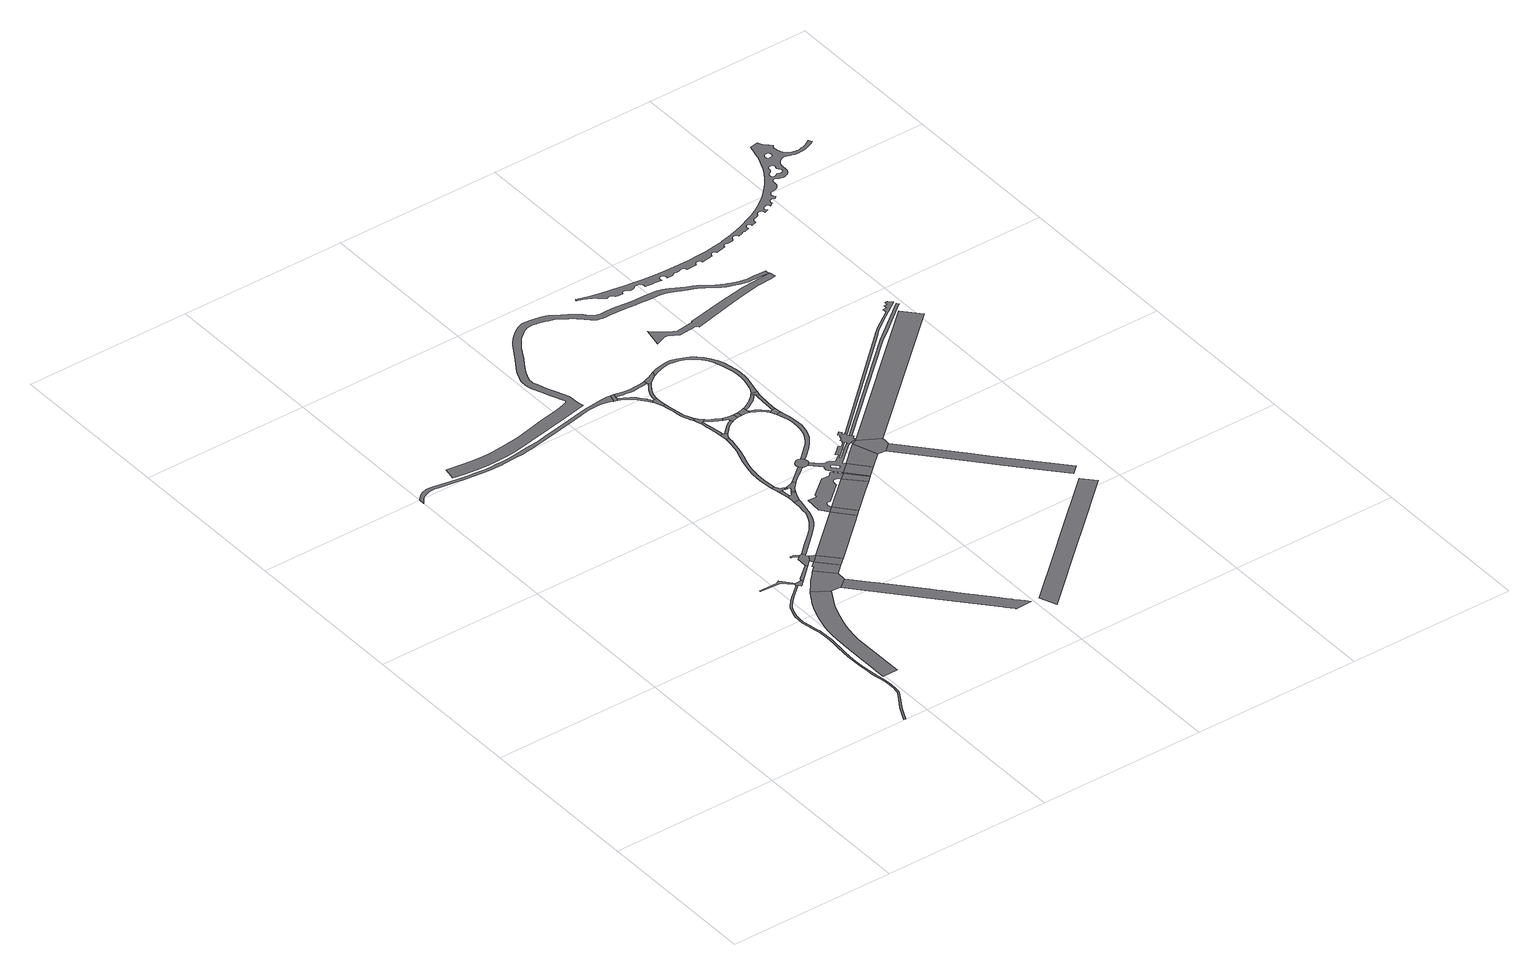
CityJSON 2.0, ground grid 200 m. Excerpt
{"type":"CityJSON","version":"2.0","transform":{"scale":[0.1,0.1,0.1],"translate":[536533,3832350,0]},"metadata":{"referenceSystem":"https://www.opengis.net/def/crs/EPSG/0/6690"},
"CityObjects":{
"road1":{"type":"Road","attributes":{"RoadStructureAttribute.sectionType":"1"},"geometry":[{"type":"MultiSurface","lod":"1","boundaries":[[[0,1,2,3,4,5,6,7,8,9,10,11,12,13,14,15,16,17,18,19,20,21,22,23,24,25,26,27,28,29,30,31,32,33,34,35,36,37,38,39,40,41,42,43,44,45,46,47,48,49,50,51,52,53,54,55,56,57,58,59,60,61,62,63,64,65,66,67,68,69,70,71,72,73,74,75,76,77,78,79]]]}]},
"road2":{"type":"Road","attributes":{"RoadStructureAttribute.sectionType":"1"},"geometry":[{"type":"MultiSurface","lod":"1","boundaries":[[[80,81,82,83,84,85,86,87,88,89,90,91,92,93,94,95,96,97,98,99,100,101,102,103,104,105]]]}]},
"road3":{"type":"Road","attributes":{"RoadStructureAttribute.sectionType":"1"},"geometry":[{"type":"MultiSurface","lod":"1","boundaries":[[[106,107,108,109,110,111,112,113,114]]]}]},
"road4":{"type":"Road","geometry":[{"type":"MultiSurface","lod":"1","boundaries":[[[115,114,113,116,117,0,79,118,119,120]]]}]},
"road5":{"type":"Road","attributes":{"RoadStructureAttribute.sectionType":"1"},"geometry":[{"type":"MultiSurface","lod":"1","boundaries":[[[121,122,123,124,125,126,127,128,129,130,131,132,133,134,135,136,137,138,139,140,141,142,143,144,145,146,147,148,149,150,151,152,153,154,155,156,157,158,159,160,161,162,163,164,165,166,167,168,169,170,171,172,173,174,175,176,177,178,179,180,181]]]}]},
"road6":{"type":"Road","geometry":[{"type":"MultiSurface","lod":"1","boundaries":[[[182,183,184,185,186,80,105,187,188,189,190,191]]]}]},
"road7":{"type":"Road","attributes":{"RoadStructureAttribute.sectionType":"1"},"geometry":[{"type":"MultiSurface","lod":"1","boundaries":[[[192,193,115,120,194]]]}]},
"road8":{"type":"Road","geometry":[{"type":"MultiSurface","lod":"1","boundaries":[[[195,196,197,198,199,200,201]]]}]},
"road9":{"type":"Road","geometry":[{"type":"MultiSurface","lod":"1","boundaries":[[[202,203,204,201,200,205,192,194,206,207,208,209,210]]]}]},
"road10":{"type":"Road","attributes":{"RoadStructureAttribute.sectionType":"1"},"geometry":[{"type":"MultiSurface","lod":"1","boundaries":[[[211,212,213,214,182,191,215,216]]]}]},
"road11":{"type":"Road","attributes":{"RoadStructureAttribute.sectionType":"1"},"geometry":[{"type":"MultiSurface","lod":"1","boundaries":[[[217,218,207,206,219,211,220]]]}]},
"road12":{"type":"Road","geometry":[{"type":"MultiSurface","lod":"1","boundaries":[[[220,211,216,221]]]}]},
"road13":{"type":"Road","attributes":{"RoadStructureAttribute.sectionType":"1"},"geometry":[{"type":"MultiSurface","lod":"1","boundaries":[[[222,223,224,225,226,227,228,229,230,231,232,233,234,189,188,235,236,237,238,239,240]]]}]},
"road14":{"type":"Road","attributes":{"RoadStructureAttribute.sectionType":"1"},"geometry":[{"type":"MultiSurface","lod":"1","boundaries":[[[241,242,243,244,245,246,247,248,249,250,251,252,202,210,253,254,255,256,257,258,259,260,261,262,263,264]]]}]},
"road15":{"type":"Road","attributes":{"RoadStructureAttribute.sectionType":"1"},"geometry":[{"type":"MultiSurface","lod":"1","boundaries":[[[265,266,220,221,267,268]]]}]},
"road16":{"type":"Road","attributes":{"RoadStructureAttribute.sectionType":"1"},"geometry":[{"type":"MultiSurface","lod":"1","boundaries":[[[269,270,271,272,273,274,275,276]]]}]},
"road17":{"type":"Road","geometry":[{"type":"MultiSurface","lod":"1","boundaries":[[[277,278,279,280,281,282,276,275,283,241,264,284,285]]]}]},
"road18":{"type":"Road","geometry":[{"type":"MultiSurface","lod":"1","boundaries":[[[286,287,288,289,290,291,292,273,272,293,294,295,296]]]}]},
"road19":{"type":"Road","attributes":{"RoadStructureAttribute.sectionType":"1"},"geometry":[{"type":"MultiSurface","lod":"1","boundaries":[[[297,296,295,298,299,300,301]]]}]},
"road20":{"type":"Road","attributes":{"RoadStructureAttribute.sectionType":"1"},"geometry":[{"type":"MultiSurface","lod":"1","boundaries":[[[302,277,285,303]]]}]},
"road21":{"type":"Road","geometry":[{"type":"MultiSurface","lod":"1","boundaries":[[[304,265,268,305]]]}]},
"road22":{"type":"Road","geometry":[{"type":"MultiSurface","lod":"1","boundaries":[[[306,307,308,301,300,309,310,311,312,313,314,302,303,315,316,317,318]]]}]},
"road23":{"type":"Road","attributes":{"RoadStructureAttribute.sectionType":"1"},"geometry":[{"type":"MultiSurface","lod":"1","boundaries":[[[319,320,321,322,323,324,325,326,327,328,329,330,331,332,290,289,333,334,335,336,337,338,339,340,341,342,343,344,345,346,347]]]}]},
"road24":{"type":"Road","geometry":[{"type":"MultiSurface","lod":"1","boundaries":[[[181,180,348,349,350,351,352,353]]]}]},
"road25":{"type":"Road","geometry":[{"type":"MultiSurface","lod":"1","boundaries":[[[354,355,356,357,358,359,360,361,362,265,304,363,364,365,366,367,368,369,370,371,372,373,374,375,376,377,378]]]}]},
"road26":{"type":"Road","attributes":{"RoadStructureAttribute.sectionType":"1"},"geometry":[{"type":"MultiSurface","lod":"1","boundaries":[[[379,380,381,306,318,382,383,384,385]]]}]},
"road27":{"type":"Road","attributes":{"RoadStructureAttribute.sectionType":"1"},"geometry":[{"type":"MultiSurface","lod":"1","boundaries":[[[386,387,388,389,390,391,349,348,392,393,394,395,396,397,398]]]}]},
"road28":{"type":"Road","attributes":{"RoadStructureAttribute.sectionType":"1"},"geometry":[{"type":"MultiSurface","lod":"1","boundaries":[[[377,304,305,399,400,401]]]}]},
"road29":{"type":"Road","geometry":[{"type":"MultiSurface","lod":"1","boundaries":[[[402,403,404,319,347,405,406,407,408]]]}]},
"road30":{"type":"Road","attributes":{"RoadStructureAttribute.sectionType":"1"},"geometry":[{"type":"MultiSurface","lod":"1","boundaries":[[[409,410,411,412,413,414,415,403,402]]]}]},
"road31":{"type":"Road","attributes":{"RoadStructureAttribute.sectionType":"1"},"geometry":[{"type":"MultiSurface","lod":"1","boundaries":[[[416,417,418,419,420,421,422,423,424,425,426,427,428,429]]]}]},
"road32":{"type":"Road","geometry":[{"type":"MultiSurface","lod":"1","boundaries":[[[430,431,432,398,397,433,434,421,420,435,436,437]]]}]},
"road33":{"type":"Road","geometry":[{"type":"MultiSurface","lod":"1","boundaries":[[[438,439,429,428,440,412,411,441,442,443,444]]]}]},
"road34":{"type":"Road","attributes":{"RoadStructureAttribute.sectionType":"1"},"geometry":[{"type":"MultiSurface","lod":"1","boundaries":[[[445,446,447,448,449,450,353,352,451,452,453,454,455,456,457,458,459,460,461,462]]]}]},
"road35":{"type":"Road","geometry":[{"type":"MultiSurface","lod":"1","boundaries":[[[463,464,465,466,467,468,469,379,385,470,471,472,473,474,475,476,477,478,479]]]}]},
"road36":{"type":"Road","attributes":{"RoadStructureAttribute.sectionType":"1"},"geometry":[{"type":"MultiSurface","lod":"1","boundaries":[[[480,481,482,483,484,485,408,407,486,487,488,489,490,491]]]}]},
"road37":{"type":"Road","attributes":{"RoadStructureAttribute.sectionType":"1"},"geometry":[{"type":"MultiSurface","lod":"1","boundaries":[[[492,493,494,444,443,495,496,497,498,499,500,501]]]}]},
"road38":{"type":"Road","attributes":{"RoadStructureAttribute.sectionType":"1"},"geometry":[{"type":"MultiSurface","lod":"1","boundaries":[[[502,503,504,505,506,507,508,430,437,509,510,511,512,513,514,515]]]}]},
"road39":{"type":"Road","geometry":[{"type":"MultiSurface","lod":"1","boundaries":[[[378,377,401,516]]]}]},
"road40":{"type":"Road","attributes":{"RoadStructureAttribute.sectionType":"1"},"geometry":[{"type":"MultiSurface","lod":"1","boundaries":[[[517,518,519,520,521,522,523,524,525,526,527,528,529,530,531,532,533,534,535,536,537,538,539,540,541,542,543,544,545,546,547,548,549,550,551,552,553,554,555,556,557,558,559,560,561,562,563,564,565,566,567,568,569,570,571,572,573,574,575,576,577,578,579,580,581,582,583,584,585,586,587,588,589,590,591,592,593,594,595,596,597,598,599,600,601,602,603,604,605,606,607,608,609,610,611,612,613,614,615,616,617,618,619,620,621,622,623,624,625,626,627,628,629,630,631,632,633,634,635,636,637,638,639,640,641,642,643,644,645,646,647,648,649,650,651,652,653,654,655,656,657,658,659,660,661,662,663,664,665,666,667,668,669,670,671,672,673,674,675,676,677,678,679,680,681,682,683,684,685,686,687,688,689,690]]]}]},
"road41":{"type":"Road","attributes":{"RoadStructureAttribute.sectionType":"1"},"geometry":[{"type":"MultiSurface","lod":"1","boundaries":[[[691,378,516,692]]]}]},
"road42":{"type":"Road","geometry":[{"type":"MultiSurface","lod":"1","boundaries":[[[693,501,500,694,695,696,697,698,480,491,699,700,701]]]}]},
"road43":{"type":"Road","attributes":{"RoadStructureAttribute.sectionType":"1"},"geometry":[{"type":"MultiSurface","lod":"1","boundaries":[[[702,703,704,705,706,707,708,709,710,711,712,713,714,715,716,717,718,719,720,721,722,723,724,725,726,727,728,729,730,731,732,733,734,735,475,474,736,737,738,739,740,741,742,743,744,691,745,746],[747,748,749,750,751,752,753,754,755,756,757,758,759,760,761,762,763]]]}]},
"road44":{"type":"Road","geometry":[{"type":"MultiSurface","lod":"1","boundaries":[[[764,765,766,767,768,462,461,769,770,771,502,515,772,773,774,775]]]}]},
"road45":{"type":"Road","geometry":[{"type":"MultiSurface","lod":"1","boundaries":[[[745,691,692,776]]]}]},
"road46":{"type":"Road","attributes":{"RoadStructureAttribute.sectionType":"1"},"geometry":[{"type":"MultiSurface","lod":"1","boundaries":[[[777,701,700,778]]]}]},
"road47":{"type":"Road","attributes":{"RoadStructureAttribute.sectionType":"1"},"geometry":[{"type":"MultiSurface","lod":"1","boundaries":[[[779,780,781,782,783,784,785,786,787,788,789,790,791,792,793,794,795,796,797,798,799,800,801,802,803,804,805,806,807,808,809,810,811,812,479,478]]]}]},
"road48":{"type":"Road","geometry":[{"type":"MultiSurface","lod":"1","boundaries":[[[813,814,777,778,815,816,817,818,819,820,821]]]}]},
"road49":{"type":"Road","attributes":{"RoadStructureAttribute.sectionType":"1"},"geometry":[{"type":"MultiSurface","lod":"1","boundaries":[[[822,823,824,745,776,825]]]}]},
"road50":{"type":"Road","attributes":{"RoadStructureAttribute.sectionType":"1"},"geometry":[{"type":"MultiSurface","lod":"1","boundaries":[[[826,827,828,829,830,831,817,816,832,833,834,835,836,837]]]}]},
"road51":{"type":"Road","attributes":{"RoadStructureAttribute.sectionType":"1"},"geometry":[{"type":"MultiSurface","lod":"1","boundaries":[[[838,839,840,841,842,843,813,821,844,845,846,847,848,849]]]}]},
"road52":{"type":"Road","geometry":[{"type":"MultiSurface","lod":"1","boundaries":[[[850,851,852,853,854,837,836,855,856,796,795]]]}]},
"road53":{"type":"Road","attributes":{"RoadStructureAttribute.sectionType":"1"},"geometry":[{"type":"MultiSurface","lod":"1","boundaries":[[[857,858,859,860,861,862,863,864,865,866,867,868,869,870,871,872,873,874,875,876,877,878,879,764,775,880,881,882,883,884,885,886,887,888,889,890,891,892,893,894,895,896,897,898,899,900,901,902,903,904,905]]]}]},
"road54":{"type":"Road","attributes":{"RoadStructureAttribute.sectionType":"1"},"geometry":[{"type":"MultiSurface","lod":"1","boundaries":[[[906,907,908,909,910,911,912,913,914]]]}]},
"road55":{"type":"Road","geometry":[{"type":"MultiSurface","lod":"1","boundaries":[[[915,916,917,918,919]]]}]},
"road56":{"type":"Road","geometry":[{"type":"MultiSurface","lod":"1","boundaries":[[[920,921,922,923,924,925,926,927,928,929,930,931,932,933,934,935,936,720,719,937,938,939,940,941,709,708,942,943,916,915,944,945,946,947,948,949,950,951,952,953]]]}]},
"road57":{"type":"Road","attributes":{"RoadStructureAttribute.sectionType":"1"},"geometry":[{"type":"MultiSurface","lod":"1","boundaries":[[[954,955,956,957,958,959,852,851,960,961,962,963,964,965]]]}]},
"road58":{"type":"Road","geometry":[{"type":"MultiSurface","lod":"1","boundaries":[[[904,838,849,966,967,954,965,905]]]}]},
"road59":{"type":"Road","geometry":[{"type":"MultiSurface","lod":"1","boundaries":[[[919,918,822,825,968,969,970,971,972]]]}]},
"road60":{"type":"Road","attributes":{"RoadStructureAttribute.sectionType":"1"},"geometry":[{"type":"MultiSurface","lod":"1","boundaries":[[[973,974,975,970,969,976,977,978,979,980]]]}]},
"road61":{"type":"Road","attributes":{"RoadStructureAttribute.sectionType":"1"},"geometry":[{"type":"MultiSurface","lod":"1","boundaries":[[[981,982,983,984,985,986,987,988,989,990,991,992,993,994,995,996,997,998,999,1000,1001,1002,1003,1004,1005]]]}]},
"road62":{"type":"Road","geometry":[{"type":"MultiSurface","lod":"1","boundaries":[[[1006,1007,1008,1009,948,947,1010,1011,1012,1013,1014]]]}]},
"road63":{"type":"Road","attributes":{"RoadStructureAttribute.sectionType":"1"},"geometry":[{"type":"MultiSurface","lod":"1","boundaries":[[[1015,1016,1017,1018,1019,1020,1021,1022,1023,1024,1025,953,952,1026,1027,1028,1029,1030,1031,1032]]]}]},
"road64":{"type":"Road","attributes":{"RoadStructureAttribute.sectionType":"1"},"geometry":[{"type":"MultiSurface","lod":"1","boundaries":[[[1033,919,972,1034]]]}]},
"road65":{"type":"Road","geometry":[{"type":"MultiSurface","lod":"1","boundaries":[[[1035,1036,1037,1038,1039,1040,1041,1042,1043,1044,1045,1046,1047,1048,1049,1050,1051,1052,1053,1054,1055,1056,1057,1058,1059,1060,1061,1062,1063,1064,1065,1066,1067,1068,1069,1070,1071,1072,1073,1074,1075,1076,1077,1078,1079,1080,1081,1082,1083,1084,1085,1086,1087,1088,1089,1090,1091,1092,1093,1094,1095,1096,1097,1098,1099,1100,1101,1102,1103,1104,1105,1106,1107,1108,1109,1110,1111,1112,1113,1114,1115,1116,1117,1118,1119,1120,1121,1122,1123,1124,1125,1126,1127,1128,1129,1130,1131,1132,1133,1134,1135,1136,1137,1138,1139,1140,1141,1142,1143,1144,1145,1146,1147,1148,1149,1150,1151,1152,1153,1154,1155,1156,1157,1158,1159,1160,1161,1162,1163,1164,1165,1166,1167,1168,1169,1170,1171,1172,1173,1174,1175,1176,1177,1178,1179,1180,1181,1182,1183,1184,1185,1186,1187,1188,1189,1190,1191,1192,1193,1194,1195,1196,1197,1198,1199,1200,1201,1202,1203,1204,1205,1206,1207,1208,1209,1210,1211,1212,1213,1214,1215,1216,1217,1218,1219,1220,1221,1222,1223,1224,1225,1226,1227,1228,1229,1230,1231,1232,1233,1234,1235,1236,1237,1238,1239,1240,1241,1242,1243,1244,1245,1246,1247,1248,1249,1250,1251,1252,1253,1254,1255,1256,1257,1258,1259,1260,1261,1262,1263,1264,1265,1266,1267,1268,1269,1270,1271,1272,1273,1274,1275,1276,1277,1278,1279,1280,1281,1282,1283,1284,1285,1286,1287,1288,1289,1290,1291,1292,1293,1294,1295,1296,1297,1298,1299,1300,1301,1302,1303,1304,1305,1306,1307,1308,1309,1310,1311,1312,1313,1314,1315,1316,1317,1318,1319,1320,1321,1322,1323,1324,1325,1326,1327,1328,1329,1330,1331,1332,1333,1334,1335,1336,1337,1338,1339,1340,1341,1342,1343,1344,1345,1346,1347,1348,1349,1350,1351,1352,1353,1354,1355,1356,1357,1358,1359,1360,1361,1362,1363,1364,1365,1366,1367,1368,1369,1370,1371,1372,1373,1374,1375,1376,1377,1378,1379,1380,1381,1382,1383,1384,1385,1386,1387,1388,1389,1390,1391,1392,1393,1394,1395,1396,1397,1398,1399,1400,1401,1402,1403,1404,1405,1406,1407,1408,1409,1410,1411,1412,1413,1414,1415,1416,1417,1418,1419,1420,1421,1422,1423,1424,1425,1426,1427,1428,1429,1430,1431,1432,1433,1434,1435,1436,1437,1438,1439,1440,1441,1442,1443,1444,1445,1446,1447,1448,1449,1450,1451,1452,1453,1454,1455,1456,1457,1458,1459,1460,1461,1462,1463,1464,1465,1466,1467,1468,1469,1470,1471,1472,1473,1474,1475,1476,1477,1478,1479,1480,1481,1482,1483,1484,1485,1486,1487,1488,1489,1490,1491,1492,1493,1494,1495,1496,1497,1498,1499,1500],[1501,1502,1503,1504,1505,1506,1507,1508,1509,1510,1511,1512,1513,1514,1515,1516,1517,1518,1519,1520,1521,1522,1523,1524,1525],[1526,1527,1528,1529,1530,1531,1532,1533,1534,1535,1536,1537,1538,1539,1540,1541,1542,1543,1544,1545,1546,1547,1548,1549,1550,1551,1552,1553,1554,1555,1556,1557,1558,1559,1560,1561,1562,1563,1564,1565,1566,1567,1568,1569,1570,1571,1572,1573,1574,1575,1576,1577,1578,1579,1580,1581,1582,1583,1584,1585,1586,1587,1588,1589,1590,1591,1592,1593,1594,1595,1596,1597,1598,1599,1600,1601,1602,1603,1604,1605,1606,1607,1608,1609,1610,1611,1612,1613,1614,1615,1616,1617,1618,1619,1620,1621,1622,1623,1624,1625,1626,1627,1628,1629,1630,1631,1632,1633]]]}]}
},
"vertices":[
[2206,2499,0],[2052,2368,0],[1995,2315,0],[1963,2277,0],[1933,2237,0],[1911,2187,0],[1892,2136,0],[1880,2081,0],[1873,2026,0],[1876,1959,0],[1892,1867,0],[1905,1787,0],[1916,1727,0],[1919,1684,0],[1924,1632,0],[1925,1584,0],[1923,1539,0],[1919,1472,0],[1914,1402,0],[1905,1289,0],[1901,1209,0],[1902,1139,0],[1906,1007,0],[1914,892,0],[1920,820,0],[1931,760,0],[1944,690,0],[1952,622,0],[1953,560,0],[1952,536,0],[1951,500,0],[1946,462,0],[1941,435,0],[1932,405,0],[1909,367,0],[1882,322,0],[1841,259,0],[1806,201,0],[1767,126,0],[1711,14,0],[1733,3,0],[1787,118,0],[1826,194,0],[1856,247,0],[1905,322,0],[1934,370,0],[1952,405,0],[1959,435,0],[1966,463,0],[1968,500,0],[1969,537,0],[1970,563,0],[1967,625,0],[1961,693,0],[1948,762,0],[1940,822,0],[1934,907,0],[1923,1012,0],[1919,1144,0],[1919,1212,0],[1925,1289,0],[1934,1402,0],[1939,1470,0],[1943,1537,0],[1945,1587,0],[1944,1635,0],[1941,1692,0],[1936,1734,0],[1923,1794,0],[1910,1874,0],[1894,1964,0],[1893,2026,0],[1900,2082,0],[1912,2137,0],[1929,2184,0],[1951,2227,0],[1981,2265,0],[2013,2298,0],[2067,2351,0],[2218,2485,0],
[2263,2330,0],[2219,2262,0],[2204,2239,0],[2152,2148,0],[2105,2048,0],[2075,1966,0],[2043,1865,0],[2026,1791,0],[2015,1742,0],[2006,1692,0],[1996,1601,0],[1990,1515,0],[1988,1349,0],[1990,724,0],[2168,725,0],[2163,1382,0],[2176,1493,0],[2187,1561,0],[2200,1636,0],[2221,1717,0],[2252,1819,0],[2289,1916,0],[2319,1987,0],[2348,2048,0],[2409,2153,0],[2442,2209,0],
[2109,2673,0],[2097,2666,0],[2074,2653,0],[1857,2658,0],[1859,2643,0],[2042,2633,0],[2107,2626,0],[2211,2524,0],[2230,2535,0],
[2303,2538,0],[2213,2517,0],[2211,2507,0],[2226,2492,0],[2251,2460,0],[2318,2521,0],
[2601,6242,0],[2534,6239,0],[2426,6233,0],[2329,6222,0],[2224,6199,0],[2045,6164,0],[1842,6125,0],[1673,6088,0],[1568,6070,0],[1463,6056,0],[1316,6037,0],[1176,6021,0],[1066,6015,0],[992,6014,0],[959,6014,0],[861,6015,0],[756,6024,0],[646,6033,0],[541,6052,0],[391,6075,0],[263,6104,0],[211,6111,0],[166,6108,0],[108,6090,0],[71,6070,0],[34,6039,0],[2,6007,0],[2,5932,0],[17,5952,0],[57,6005,0],[89,6027,0],[119,6043,0],[164,6058,0],[201,6063,0],[239,6061,0],[286,6054,0],[356,6045,0],[474,6021,0],[584,6002,0],[704,5991,0],[814,5980,0],[927,5973,0],[1012,5974,0],[1030,5974,0],[1079,5975,0],[1232,5984,0],[1319,5990,0],[1399,5998,0],[1449,6008,0],[1673,6046,0],[2100,6135,0],[2197,6153,0],[2262,6166,0],[2322,6177,0],[2392,6183,0],[2442,6186,0],[2492,6179,0],[2532,6172,0],[2574,6157,0],[2612,6142,0],[2641,6243,0],
[2494,2595,0],[2481,2582,0],[2454,2553,0],[2382,2479,0],[2328,2414,0],[2553,2206,0],[2557,2201,0],[2675,2296,0],[2675,2305,0],[2679,2405,0],
[2491,2720,0],[2310,2563,0],[2510,2699,0],
[2524,2912,0],[2501,2927,0],[2456,2932,0],[2454,2907,0],[2482,2905,0],[2522,2867,0],[2549,2890,0],
[2582,2901,0],[2564,2890,0],[2557,2888,0],[2495,2842,0],[2575,2758,0],[2615,2826,0],[2597,2846,0],[2597,2856,0],[2611,2868,0],
[2600,2716,0],[2542,2665,0],[2554,2652,0],[2528,2628,0],[2705,2428,0],[2789,2503,0],
[2660,2801,0],[2635,2811,0],[2576,2756,0],[2683,2791,0],
[2873,2577,0],
[3932,876,0],[3897,915,0],[3851,965,0],[3841,977,0],[3797,1024,0],[3750,1078,0],[3575,1276,0],[3508,1352,0],[3354,1526,0],[3334,1550,0],[3269,1623,0],[2921,2017,0],[2853,2094,0],[3242,1427,0],[3687,924,0],[3704,904,0],[3776,823,0],[3771,813,0],[3977,827,0],
[3055,3647,0],[3054,3615,0],[3050,3553,0],[3041,3485,0],[3034,3430,0],[3019,3382,0],[3002,3340,0],[2975,3287,0],[2938,3237,0],[2886,3176,0],[2807,3100,0],[2698,3007,0],[2840,3076,0],[2934,3164,0],[2966,3202,0],[3003,3252,0],[3033,3305,0],[3052,3345,0],[3064,3380,0],[3076,3430,0],[3088,3493,0],[3105,3576,0],[3112,3609,0],[3119,3646,0],
[3248,3292,0],[2934,3014,0],[3370,3018,0],[3438,3079,0],
[3080,3788,0],[3072,3870,0],[3072,3873,0],[3072,3880,0],[3032,3877,0],[3043,3810,0],[3053,3753,0],[3085,3768,0],
[3130,3799,0],[3123,3788,0],[3112,3772,0],[3108,3766,0],[3098,3763,0],[3090,3763,0],[3056,3683,0],[3138,3711,0],[3165,3774,0],
[3104,3913,0],[3091,3920,0],[3066,3945,0],[3048,3982,0],[3013,3978,0],[3016,3950,0],[3022,3925,0],[3077,3885,0],[3087,3883,0],[3108,3878,0],[3117,3906,0],
[3118,3905,0],[3116,3877,0],[3130,3874,0],[3132,3873,0],[3142,3901,0],
[3142,3816,0],[3178,3796,0],
[3311,3348,0],[3501,3136,0],
[3246,3941,0],[3216,3922,0],[3172,3906,0],[3162,3869,0],[3164,3866,0],[3170,3859,0],[3167,3851,0],[3165,3841,0],[3159,3835,0],[3192,3821,0],[3206,3838,0],[3227,3864,0],[3269,3907,0],
[3140,4925,0],[3139,4898,0],[3135,4836,0],[3121,4758,0],[3111,4705,0],[3094,4653,0],[3072,4592,0],[3048,4517,0],[3029,4447,0],[3012,4372,0],[3000,4287,0],[2994,4152,0],[3000,4089,0],[3008,4014,0],[3043,4015,0],[3035,4097,0],[3032,4142,0],[3036,4237,0],[3040,4315,0],[3050,4365,0],[3058,4414,0],[3061,4437,0],[3083,4508,0],[3110,4585,0],[3134,4658,0],[3151,4721,0],[3160,4788,0],[3172,4856,0],[3179,4923,0],
[2654,6127,0],[2669,6168,0],[2667,6175,0],[2667,6180,0],[2672,6185,0],[2681,6236,0],
[3713,3779,0],[3685,3811,0],[3657,3833,0],[3610,3788,0],[3518,3790,0],[3304,3618,0],[3290,3577,0],[3185,3584,0],[3177,3391,0],[3302,3370,0],[3297,3400,0],[3299,3423,0],[3311,3438,0],[3321,3443,0],[3336,3440,0],[3356,3431,0],[3579,3625,0],[3584,3683,0],[3593,3700,0],[3606,3708,0],[3621,3711,0],[3638,3708,0],[3653,3701,0],[3677,3672,0],[3753,3740,0],
[3447,4104,0],[3348,4018,0],[3281,3965,0],[3306,3940,0],[3366,3981,0],[3413,4019,0],[3477,4072,0],
[2913,5957,0],[2906,5968,0],[2868,6015,0],[2833,6055,0],[2792,6089,0],[2730,6131,0],[2682,6116,0],[2743,6081,0],[2803,6037,0],[2846,5987,0],[2892,5925,0],[2920,5884,0],[2942,5911,0],
[3774,3381,0],[3784,3389,0],[3879,3472,0],
[3173,5018,0],[3136,5015,0],[3141,4961,0],[3186,4951,0],[3196,4971,0],[3210,4990,0],[3186,5011,0],
[3157,5118,0],[3138,5225,0],[3128,5303,0],[3098,5288,0],[3111,5205,0],[3125,5108,0],[3135,5025,0],
[3066,5475,0],[3045,5527,0],[3030,5597,0],[3016,5684,0],[3003,5779,0],[2971,5771,0],[2981,5711,0],[2994,5644,0],[3002,5579,0],[3016,5519,0],[3031,5469,0],[3057,5410,0],[3074,5375,0],[3089,5427,0],
[2962,5916,0],[2957,5908,0],[2947,5908,0],[2935,5863,0],[2953,5818,0],[3001,5805,0],[2995,5869,0],[2996,5915,0],
[3155,5343,0],[3119,5383,0],[3087,5337,0],[3128,5310,0],[3135,5315,0],[3140,5313,0],[3165,5334,0],
[2999,6214,0],[2934,6206,0],[2884,6205,0],[2824,6209,0],[2749,6224,0],[2722,6228,0],[2694,6186,0],[2757,6176,0],[2797,6171,0],[2842,6165,0],[2887,6160,0],[2932,6163,0],[2969,6168,0],[3025,6176,0],[3027,6176,0],[3037,6178,0],[3069,6182,0],[3066,6224,0],
[3526,4202,0],[3511,4204,0],[3491,4199,0],[3471,4187,0],[3454,4166,0],[3444,4146,0],[3444,4131,0],[3487,4069,0],[3505,4064,0],[3517,4062,0],[3530,4065,0],[3542,4065,0],[3584,4103,0],[3589,4125,0],[3589,4140,0],[3581,4163,0],[3551,4197,0],
[3369,5160,0],[3337,5140,0],[3287,5107,0],[3255,5077,0],[3238,5061,0],[3214,5038,0],[3218,5001,0],[3258,5039,0],[3265,5047,0],[3300,5080,0],[3347,5110,0],[3385,5129,0],
[3264,5269,0],[3263,5269,0],[3195,5308,0],[3175,5286,0],[3184,5279,0],[3223,5251,0],[3252,5237,0],[3273,5227,0],[3314,5207,0],[3328,5237,0],
[3077,6167,0],[3050,6127,0],[3017,6084,0],[3000,6051,0],[2994,6034,0],[2983,6006,0],[2969,5958,0],[2997,5929,0],[3008,5984,0],[3020,6019,0],[3023,6026,0],[3045,6064,0],[3082,6122,0],[3102,6147,0],
[3941,3527,0],
[5119,6979,0],[5066,6980,0],[4990,6979,0],[4957,6981,0],[4934,6985,0],[4882,6998,0],[4802,7023,0],[4764,7037,0],[4742,7047,0],[4696,7071,0],[4651,7098,0],[4559,7157,0],[4489,7201,0],[4451,7221,0],[4393,7247,0],[4334,7276,0],[4290,7305,0],[4237,7337,0],[4200,7354,0],[4168,7364,0],[4106,7378,0],[4054,7383,0],[3961,7386,0],[3848,7391,0],[3792,7394,0],[3708,7401,0],[3555,7416,0],[3474,7418,0],[3411,7416,0],[3386,7417,0],[3364,7421,0],[3350,7426,0],[3331,7437,0],[3316,7450,0],[3275,7494,0],[3254,7515,0],[3212,7553,0],[3167,7588,0],[3136,7610,0],[3074,7650,0],[3001,7691,0],[2963,7716,0],[2936,7727,0],[2888,7740,0],[2798,7760,0],[2747,7769,0],[2714,7772,0],[2665,7769,0],[2626,7758,0],[2600,7747,0],[2561,7726,0],[2513,7694,0],[2458,7647,0],[2430,7619,0],[2396,7578,0],[2374,7548,0],[2337,7492,0],[2236,7324,0],[2156,7205,0],[2128,7156,0],[2111,7122,0],[2082,7055,0],[2063,6999,0],[2055,6962,0],[2053,6915,0],[2056,6887,0],[2062,6860,0],[2075,6820,0],[2115,6708,0],[2155,6605,0],[2223,6450,0],[2216,6440,0],[2209,6432,0],[2192,6419,0],[2179,6413,0],[2150,6404,0],[2045,6378,0],[1840,6336,0],[1522,6261,0],[1408,6242,0],[1347,6234,0],[1287,6226,0],[1223,6217,0],[1110,6207,0],[1029,6205,0],[975,6206,0],[867,6211,0],[755,6221,0],[532,6248,0],[505,6102,0],[634,6076,0],[782,6059,0],[922,6051,0],[1032,6051,0],[1139,6056,0],[1269,6068,0],[1337,6078,0],[1528,6117,0],[2047,6221,0],[2320,6275,0],[2304,6345,0],[2298,6490,0],[2234,6638,0],[2194,6738,0],[2156,6847,0],[2144,6883,0],[2140,6901,0],[2138,6918,0],[2140,6952,0],[2145,6977,0],[2162,7024,0],[2188,7086,0],[2256,7202,0],[2308,7278,0],[2408,7446,0],[2443,7500,0],[2462,7525,0],[2493,7561,0],[2515,7584,0],[2565,7626,0],[2605,7653,0],[2637,7670,0],[2654,7677,0],[2680,7684,0],[2713,7687,0],[2736,7685,0],[2782,7676,0],[2786,7676,0],[2875,7656,0],[2909,7646,0],[2969,7623,0],[3036,7586,0],[3094,7548,0],[3123,7528,0],[3164,7496,0],[3202,7461,0],[3221,7442,0],[3263,7396,0],[3287,7375,0],[3317,7358,0],[3333,7352,0],[3348,7347,0],[3378,7342,0],[3410,7341,0],[3474,7343,0],[3551,7341,0],[3701,7327,0],[3787,7319,0],[3844,7316,0],[3959,7311,0],[4049,7308,0],[4094,7304,0],[4149,7292,0],[4175,7283,0],[4205,7272,0],[4264,7245,0],[4308,7226,0],[4374,7201,0],[4429,7176,0],[4464,7157,0],[4532,7115,0],[4625,7055,0],[4672,7027,0],[4720,7002,0],[4745,6991,0],[4785,6976,0],[4869,6950,0],[4924,6936,0],[4951,6931,0],[4989,6929,0],[5066,6930,0],[5116,6929,0],[5200,6921,0],[5204,6969,0],
[3762,3748,0],[3949,3534,0],
[3403,5218,0],[3344,5193,0],[3364,5183,0],[3370,5173,0],[3371,5170,0],[3371,5165,0],[3397,5136,0],[3464,5154,0],[3453,5214,0],
[3852,3888,0],[4015,4024,0],[4050,4054,0],[4056,4060,0],[4058,4062,0],[4059,4062,0],[4107,4103,0],[4089,4124,0],[4013,4062,0],[4011,4060,0],[3968,4024,0],[3896,3963,0],[3884,3975,0],[3883,3976,0],[3938,4024,0],[3989,4069,0],[3995,4074,0],[4076,4145,0],[4069,4162,0],[4017,4112,0],[3992,4137,0],[3983,4130,0],[3951,4103,0],[3882,4046,0],[3903,4023,0],[3908,4018,0],[3814,3943,0],[3786,3967,0],[3763,3984,0],[3738,3989,0],[3721,3987,0],[3706,3985,0],[3701,3984,0],[3663,4021,0],[3588,4020,0],[3664,3946,0],[3656,3931,0],[3649,3908,0],[3649,3888,0],[3658,3870,0],[3662,3864,0],[3692,3829,0],[3753,3758,0],[3877,3850,0],[3868,3863,0],[3794,3845,0],[3787,3840,0],[3777,3835,0],[3767,3837,0],[3756,3850,0],[3735,3875,0],[3722,3892,0],[3719,3904,0],[3724,3914,0],[3729,3919,0],[3737,3919,0],[3739,3919,0],[3749,3914,0],[3771,3888,0],[3783,3874,0],[3794,3860,0],[3797,3852,0],
[3230,6291,0],[3176,6267,0],[3148,6255,0],[3126,6247,0],[3108,6240,0],[3074,6177,0],[3077,6174,0],[3077,6172,0],[3114,6162,0],[3154,6195,0],[3209,6233,0],[3213,6236,0],
[4065,3636,0],
[3506,5217,0],[3519,5159,0],
[3610,4189,0],[3732,4300,0],[3745,4312,0],[3784,4357,0],[3816,4397,0],[3844,4438,0],[3863,4478,0],[3878,4518,0],[3892,4562,0],[3892,4563,0],[3904,4611,0],[3909,4653,0],[3911,4711,0],[3905,4766,0],[3897,4831,0],[3881,4915,0],[3874,4962,0],[3816,4952,0],[3834,4900,0],[3852,4825,0],[3865,4765,0],[3868,4713,0],[3867,4679,0],[3866,4658,0],[3862,4618,0],[3852,4580,0],[3840,4535,0],[3823,4497,0],[3806,4460,0],[3779,4417,0],[3747,4379,0],[3717,4346,0],[3699,4330,0],[3590,4232,0],
[3602,5240,0],[3573,5230,0],[3572,5157,0],[3614,5148,0],[3614,5178,0],[3610,5186,0],[3609,5190,0],[3609,5200,0],[3614,5205,0],
[4135,4081,0],[4122,4068,0],[4084,4034,0],[4235,3786,0],
[3787,5060,0],[3780,5069,0],[3737,5111,0],[3721,5122,0],[3682,5148,0],[3626,5173,0],[3667,5118,0],[3706,5094,0],[3715,5089,0],[3760,5042,0],[3779,5017,0],[3805,5037,0],
[3805,5380,0],[3789,5362,0],[3737,5316,0],[3705,5294,0],[3678,5276,0],[3626,5248,0],[3656,5223,0],[3706,5251,0],[3722,5262,0],[3753,5282,0],[3797,5324,0],[3829,5360,0],
[3865,5010,0],[3863,5043,0],[3823,5040,0],[3820,5035,0],[3815,5032,0],[3793,5000,0],[3805,4975,0],
[3894,5403,0],[3911,5476,0],[3928,5546,0],[3942,5616,0],[3948,5677,0],[3949,5681,0],[3950,5766,0],[3942,5831,0],[3927,5901,0],[3911,5978,0],[3883,6053,0],[3880,6057,0],[3849,6117,0],[3804,6182,0],[3753,6231,0],[3700,6273,0],[3633,6305,0],[3567,6329,0],[3495,6346,0],[3457,6347,0],[3430,6348,0],[3372,6340,0],[3305,6322,0],[3271,6261,0],[3273,6262,0],[3338,6287,0],[3405,6303,0],[3455,6306,0],[3510,6301,0],[3565,6289,0],[3618,6270,0],[3671,6240,0],[3721,6203,0],[3767,6156,0],[3807,6099,0],[3838,6035,0],[3840,6029,0],[3869,5950,0],[3884,5883,0],[3897,5823,0],[3905,5763,0],[3906,5684,0],[3906,5683,0],[3899,5620,0],[3883,5543,0],[3868,5488,0],[3846,5440,0],[3822,5400,0],[3890,5385,0],
[5638,2202,0],[4916,1563,0],[4661,1337,0],[4077,821,0],[4154,620,0],[4183,645,0],[4990,1361,0],[5104,1462,0],[5770,2053,0],
[4184,4116,0],[4132,4106,0],[4137,4098,0],[4139,4088,0],[4195,4106,0],
[4165,4266,0],[4155,4271,0],[4150,4276,0],[4148,4281,0],[4150,4286,0],[4155,4291,0],[4165,4301,0],[4142,4329,0],[4103,4295,0],[4118,4270,0],[4103,4255,0],[4110,4245,0],[4093,4228,0],[4098,4220,0],[4068,4200,0],[4079,4188,0],[4061,4172,0],[4089,4150,0],[4093,4148,0],[4096,4145,0],[4101,4140,0],[4099,4133,0],[4114,4105,0],[4124,4108,0],[4209,4139,0],[4199,4151,0],[4226,4179,0],[4211,4194,0],[4191,4216,0],[4183,4226,0],[4182,4228,0],[4175,4236,0],[4193,4252,0],[4178,4269,0],
[3842,5352,0],[3840,5335,0],[3835,5287,0],[3833,5227,0],[3832,5204,0],[3827,5100,0],[3862,5053,0],[3862,5090,0],[3866,5178,0],[3868,5208,0],[3870,5265,0],[3880,5335,0],
[3834,5360,0],[3839,5357,0],
[4251,3785,0],[4335,3780,0],[4434,3867,0],[4438,3943,0],[4439,3966,0],
[5162,3036,0],[5107,3099,0],[5004,3216,0],[4988,3034,0],[5130,2876,0],[5243,2750,0],[5645,2302,0],[5741,2390,0],
[5213,6920,0],[4999,6901,0],[4847,6896,0],[4488,6829,0],[4245,6779,0],[4076,6749,0],[4079,6730,0],[3864,6707,0],[3821,6723,0],[3775,6746,0],[3611,6880,0],[3565,6647,0],[3696,6704,0],[3712,6704,0],[3722,6699,0],[3842,6636,0],[4055,6653,0],[4087,6623,0],[4095,6624,0],[4621,6749,0],[4799,6784,0],[4997,6825,0],[5178,6835,0],[5198,6839,0],[5227,6845,0],
[5940,5723,0],[5544,5413,0],[5542,5412,0],[5432,5326,0],[5445,5293,0],[5589,5406,0],[5592,5409,0],[5948,5688,0],[5958,5696,0],
[5862,5805,0],[5857,5762,0],[5815,5759,0],[5818,5722,0],[5765,5714,0],[5773,5669,0],[5525,5495,0],[5520,5492,0],[5448,5426,0],[5427,5406,0],[4183,4274,0],[5464,5411,0],[5475,5422,0],[5516,5459,0],[5530,5472,0],[5719,5605,0],[5932,5756,0],[5887,5803,0],
[5885,5604,0],[6063,5403,0],
[6537,8588,0],[6538,8600,0],[6540,8609,0],[6546,8621,0],[6559,8635,0],[6541,8652,0],[6538,8655,0],[6525,8669,0],[6509,8686,0],[6484,8719,0],[6463,8752,0],[6454,8768,0],[6353,8747,0],[6339,8673,0],[6319,8595,0],[6311,8573,0],[6308,8561,0],[6283,8489,0],[6250,8414,0],[6244,8400,0],[6197,8312,0],[6146,8233,0],[6087,8155,0],[6051,8115,0],[6021,8082,0],[5937,8002,0],[5850,7934,0],[5759,7876,0],[5668,7826,0],[5582,7786,0],[5485,7746,0],[5469,7741,0],[5373,7707,0],[5258,7672,0],[5147,7646,0],[5141,7644,0],[5035,7625,0],[4915,7609,0],[4810,7600,0],[4682,7596,0],[4566,7596,0],[4392,7599,0],[4260,7608,0],[4113,7619,0],[4004,7632,0],[3888,7648,0],[3757,7669,0],[3616,7697,0],[3494,7725,0],[3351,7762,0],[3341,7746,0],[3410,7721,0],[3455,7703,0],[3483,7691,0],[3500,7681,0],[3515,7670,0],[3545,7642,0],[3575,7616,0],[3580,7611,0],[3620,7584,0],[3628,7590,0],[3637,7595,0],[3647,7598,0],[3657,7600,0],[3667,7599,0],[3677,7597,0],[3687,7592,0],[3695,7586,0],[3702,7579,0],[3708,7570,0],[3712,7561,0],[3733,7558,0],[3794,7547,0],[3796,7554,0],[3798,7561,0],[3802,7567,0],[3806,7572,0],[3812,7577,0],[3818,7580,0],[3824,7583,0],[3831,7584,0],[3838,7585,0],[3845,7584,0],[3852,7581,0],[3858,7578,0],[3864,7574,0],[3869,7567,0],[3876,7562,0],[3883,7557,0],[3890,7553,0],[3898,7550,0],[3907,7549,0],[3915,7549,0],[3923,7549,0],[3932,7551,0],[3940,7554,0],[3947,7558,0],[3954,7563,0],[3960,7569,0],[3969,7576,0],[3980,7580,0],[3991,7583,0],[4002,7583,0],[4013,7581,0],[4024,7578,0],[4034,7572,0],[4042,7564,0],[4049,7555,0],[4054,7545,0],[4057,7534,0],[4057,7523,0],[4056,7511,0],[4143,7503,0],[4149,7505,0],[4155,7506,0],[4162,7506,0],[4168,7505,0],[4174,7503,0],[4180,7500,0],[4254,7494,0],[4251,7502,0],[4250,7510,0],[4250,7518,0],[4252,7525,0],[4256,7533,0],[4260,7539,0],[4266,7545,0],[4273,7549,0],[4281,7552,0],[4289,7553,0],[4297,7552,0],[4305,7550,0],[4312,7547,0],[4318,7542,0],[4324,7536,0],[4328,7529,0],[4330,7521,0],[4331,7513,0],[4331,7505,0],[4329,7497,0],[4325,7490,0],[4394,7486,0],[4397,7491,0],[4401,7495,0],[4404,7499,0],[4409,7503,0],[4413,7506,0],[4418,7509,0],[4423,7511,0],[4429,7513,0],[4434,7514,0],[4440,7514,0],[4445,7514,0],[4451,7513,0],[4456,7512,0],[4461,7511,0],[4465,7510,0],[4470,7509,0],[4475,7509,0],[4479,7508,0],[4484,7509,0],[4489,7509,0],[4493,7510,0],[4498,7512,0],[4502,7513,0],[4507,7515,0],[4511,7518,0],[4515,7520,0],[4521,7523,0],[4527,7525,0],[4533,7525,0],[4540,7525,0],[4546,7524,0],[4552,7521,0],[4557,7518,0],[4562,7514,0],[4567,7509,0],[4570,7504,0],[4573,7498,0],[4574,7492,0],[4575,7485,0],[4693,7485,0],[4696,7496,0],[4701,7506,0],[4709,7515,0],[4718,7521,0],[4729,7525,0],[4741,7525,0],[4752,7523,0],[4762,7518,0],[4771,7511,0],[4778,7502,0],[4782,7491,0],[4920,7514,0],[4921,7525,0],[4925,7534,0],[4931,7543,0],[4939,7549,0],[4949,7553,0],[4959,7555,0],[4969,7555,0],[4979,7551,0],[4987,7546,0],[4992,7541,0],[4994,7538,0],[4999,7529,0],[5113,7553,0],[5113,7559,0],[5114,7565,0],[5117,7571,0],[5120,7576,0],[5124,7581,0],[5129,7585,0],[5134,7589,0],[5140,7591,0],[5146,7593,0],[5152,7593,0],[5158,7593,0],[5165,7591,0],[5170,7589,0],[5180,7585,0],[5191,7583,0],[5201,7583,0],[5214,7584,0],[5227,7586,0],[5229,7586,0],[5236,7588,0],[5243,7591,0],[5250,7598,0],[5254,7603,0],[5256,7604,0],[5261,7615,0],[5265,7623,0],[5270,7630,0],[5276,7637,0],[5284,7642,0],[5292,7645,0],[5301,7647,0],[5310,7647,0],[5318,7645,0],[5319,7645,0],[5327,7642,0],[5334,7637,0],[5340,7630,0],[5345,7623,0],[5349,7615,0],[5401,7630,0],[5404,7635,0],[5407,7639,0],[5410,7642,0],[5415,7645,0],[5419,7647,0],[5424,7648,0],[5429,7648,0],[5434,7647,0],[5439,7646,0],[5445,7642,0],[5503,7661,0],[5499,7666,0],[5497,7673,0],[5495,7680,0],[5495,7689,0],[5500,7699,0],[5504,7706,0],[5513,7712,0],[5519,7715,0],[5533,7718,0],[5540,7716,0],[5548,7713,0],[5555,7708,0],[5559,7703,0],[5563,7696,0],[5564,7690,0],[5565,7683,0],[5565,7678,0],[5623,7698,0],[5621,7705,0],[5620,7712,0],[5620,7718,0],[5621,7725,0],[5623,7732,0],[5626,7738,0],[5630,7744,0],[5635,7749,0],[5640,7753,0],[5646,7756,0],[5653,7758,0],[5660,7759,0],[5667,7759,0],[5672,7759,0],[5676,7760,0],[5681,7761,0],[5686,7763,0],[5690,7765,0],[5695,7767,0],[5699,7770,0],[5703,7773,0],[5706,7777,0],[5710,7780,0],[5713,7784,0],[5716,7788,0],[5718,7793,0],[5722,7802,0],[5728,7810,0],[5736,7816,0],[5745,7820,0],[5755,7823,0],[5765,7823,0],[5775,7821,0],[5784,7816,0],[5792,7810,0],[5798,7802,0],[5802,7794,0],[5805,7784,0],[5805,7774,0],[5849,7794,0],[5843,7798,0],[5839,7801,0],[5833,7807,0],[5830,7813,0],[5828,7822,0],[5829,7829,0],[5832,7836,0],[5837,7842,0],[5842,7847,0],[5876,7862,0],[5883,7864,0],[5889,7864,0],[5896,7863,0],[5903,7860,0],[5908,7855,0],[5912,7849,0],[5915,7843,0],[5916,7837,0],[5917,7831,0],[5959,7857,0],[5955,7867,0],[5954,7878,0],[5955,7889,0],[5960,7900,0],[5967,7908,0],[5977,7914,0],[5987,7917,0],[5999,7918,0],[6009,7915,0],[6019,7909,0],[6027,7901,0],[6055,7924,0],[6040,7946,0],[6036,7954,0],[6033,7964,0],[6032,7971,0],[6033,7981,0],[6038,7991,0],[6046,8002,0],[6050,8005,0],[6057,8011,0],[6064,8016,0],[6070,8018,0],[6080,8019,0],[6094,8019,0],[6104,8019,0],[6114,8021,0],[6127,8024,0],[6136,8029,0],[6145,8033,0],[6152,8039,0],[6158,8045,0],[6167,8056,0],[6174,8066,0],[6179,8075,0],[6182,8087,0],[6184,8099,0],[6185,8113,0],[6184,8126,0],[6184,8135,0],[6185,8143,0],[6189,8150,0],[6195,8158,0],[6203,8164,0],[6206,8165,0],[6213,8168,0],[6225,8172,0],[6232,8172,0],[6239,8170,0],[6248,8165,0],[6259,8159,0],[6270,8152,0],[6285,8146,0],[6301,8141,0],[6316,8139,0],[6321,8139,0],[6328,8140,0],[6341,8142,0],[6353,8146,0],[6365,8150,0],[6375,8156,0],[6386,8165,0],[6394,8173,0],[6403,8185,0],[6410,8198,0],[6414,8206,0],[6417,8217,0],[6419,8240,0],[6421,8290,0],[6422,8304,0],[6423,8313,0],[6426,8328,0],[6434,8346,0],[6443,8362,0],[6455,8376,0],[6469,8390,0],[6482,8398,0],[6495,8405,0],[6512,8409,0],[6525,8412,0],[6536,8413,0],[6548,8413,0],[6553,8412,0],[6560,8411,0],[6569,8409,0],[6583,8403,0],[6598,8397,0],[6615,8390,0],[6631,8385,0],[6645,8382,0],[6655,8380,0],[6665,8378,0],[6694,8377,0],[6696,8377,0],[6707,8377,0],[6726,8377,0],[6749,8379,0],[6771,8383,0],[6802,8391,0],[6829,8399,0],[6839,8404,0],[6847,8408,0],[6863,8415,0],[6890,8426,0],[6921,8446,0],[6916,8456,0],[6897,8486,0],[6872,8469,0],[6853,8457,0],[6828,8446,0],[6813,8438,0],[6790,8431,0],[6762,8424,0],[6744,8421,0],[6724,8419,0],[6702,8419,0],[6679,8421,0],[6664,8424,0],[6648,8429,0],[6628,8437,0],[6605,8451,0],[6591,8463,0],[6577,8478,0],[6566,8494,0],[6557,8508,0],[6552,8520,0],[6545,8540,0],[6542,8554,0],[6541,8561,0],[6539,8574,0],[6389,8499,0],[6383,8506,0],[6381,8508,0],[6377,8519,0],[6376,8531,0],[6378,8538,0],[6379,8542,0],[6385,8552,0],[6394,8559,0],[6405,8564,0],[6417,8564,0],[6428,8561,0],[6431,8560,0],[6437,8556,0],[6438,8555,0],[6440,8553,0],[6446,8546,0],[6450,8535,0],[6451,8523,0],[6448,8512,0],[6442,8502,0],[6432,8495,0],[6422,8490,0],[6410,8489,0],[6399,8492,0],[6245,8213,0],[6240,8216,0],[6235,8219,0],[6231,8223,0],[6227,8228,0],[6225,8232,0],[6224,8238,0],[6223,8244,0],[6224,8249,0],[6225,8255,0],[6227,8257,0],[6231,8265,0],[6240,8273,0],[6251,8280,0],[6268,8293,0],[6274,8299,0],[6281,8310,0],[6283,8316,0],[6285,8324,0],[6285,8336,0],[6285,8341,0],[6287,8347,0],[6289,8351,0],[6292,8354,0],[6295,8358,0],[6296,8359,0],[6303,8364,0],[6306,8365,0],[6311,8367,0],[6315,8368,0],[6320,8368,0],[6324,8368,0],[6329,8367,0],[6333,8366,0],[6337,8365,0],[6342,8362,0],[6345,8360,0],[6348,8357,0],[6350,8355,0],[6351,8353,0],[6352,8351,0],[6353,8349,0],[6354,8347,0],[6355,8345,0],[6355,8343,0],[6356,8341,0],[6356,8339,0],[6356,8337,0],[6356,8335,0],[6356,8333,0],[6355,8330,0],[6354,8328,0],[6354,8326,0],[6353,8324,0],[6352,8323,0],[6350,8320,0],[6349,8317,0],[6348,8314,0],[6347,8311,0],[6347,8307,0],[6347,8304,0],[6347,8301,0],[6348,8297,0],[6349,8294,0],[6350,8291,0],[6351,8288,0],[6353,8286,0],[6355,8283,0],[6358,8281,0],[6360,8278,0],[6369,8271,0],[6373,8267,0],[6375,8262,0],[6377,8257,0],[6378,8251,0],[6378,8246,0],[6377,8241,0],[6375,8235,0],[6372,8231,0],[6368,8227,0],[6364,8223,0],[6359,8221,0],[6354,8219,0],[6348,8218,0],[6343,8219,0],[6337,8220,0],[6332,8222,0],[6331,8223,0],[6327,8225,0],[6323,8227,0],[6319,8228,0],[6315,8229,0],[6311,8230,0],[6307,8230,0],[6303,8230,0],[6298,8230,0],[6294,8229,0],[6290,8228,0],[6286,8226,0],[6285,8226,0],[6283,8224,0],[6279,8222,0],[6276,8220,0],[6273,8217,0],[6268,8214,0],[6262,8212,0],[6256,8212,0],[6251,8212,0]
]}
